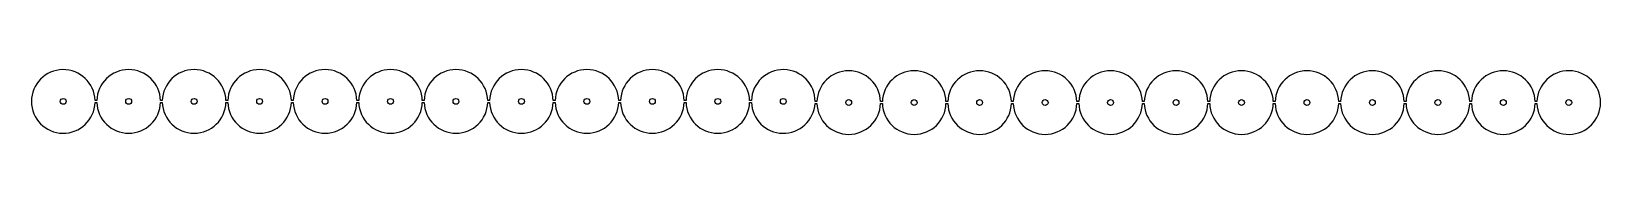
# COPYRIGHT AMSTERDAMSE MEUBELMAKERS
# Model space of a CAD drawing. Header units: millimetres. Extents: x -18 to 845, y -66 to -30.
import ezdxf

# ---------------------------------------------------------------- set-up
doc = ezdxf.new("R2010")
doc.units = ezdxf.units.MM

msp = doc.modelspace()

# ---------------------------------------------------------------- linework, layer by layer
for points in [[(413.5, -48.05, 0.988924), (378.51, -47.44), (377.49, -47.44, 0.971825), (342.51, -47.44), (341.49, -47.44, 0.971825), (306.51, -47.44), (305.49, -47.44, 0.971825), (270.51, -47.44), (269.49, -47.44, 0.971825), (234.51, -47.44), (233.49, -47.44, 0.971825), (198.51, -47.44), (197.49, -47.44, 0.971825), (162.51, -47.44), (161.49, -47.44, 0.971825), (126.51, -47.44), (125.49, -47.44, 0.971825), (90.51, -47.44), (89.49, -47.44, 0.971825), (54.51, -47.44), (53.49, -47.44, 0.971825), (18.51, -47.44), (17.49, -47.44, 69.985711), (17.49, -48.44), (18.51, -48.44, 0.971825), (53.49, -48.44), (54.51, -48.44, 0.971825), (89.49, -48.44), (90.51, -48.44, 0.971825), (125.49, -48.44), (126.51, -48.44, 0.971825), (161.49, -48.44), (162.51, -48.44, 0.971825), (197.49, -48.44), (198.51, -48.44, 0.971825), (233.49, -48.44), (234.51, -48.44, 0.971825), (269.49, -48.44), (270.51, -48.44, 0.971825), (305.49, -48.44), (306.51, -48.44, 0.971825), (341.49, -48.44), (342.51, -48.44, 0.971825), (377.49, -48.44), (378.51, -48.44, 0.954998), (413.46, -49.05, 0.954998)], [(414.5, -49.05, 0.971825), (449.48, -49.05), (450.5, -49.05, 0.971825), (485.48, -49.05), (486.5, -49.05, 0.971825), (521.48, -49.05), (522.5, -49.05, 0.971825), (557.48, -49.05), (558.5, -49.05, 0.971825), (593.48, -49.05), (594.5, -49.05, 0.971825), (629.48, -49.05), (630.5, -49.05, 0.971825), (665.48, -49.05), (666.5, -49.05, 0.971825), (701.48, -49.05), (702.5, -49.05, 0.971825), (737.48, -49.05), (738.5, -49.05, 0.971825), (773.48, -49.05), (774.5, -49.05, 0.971825), (809.48, -49.05), (810.5, -49.05, 69.985711), (810.5, -48.05), (809.48, -48.05, 0.971825), (774.5, -48.05), (773.48, -48.05, 0.971825), (738.5, -48.05), (737.48, -48.05, 0.971825), (702.5, -48.05), (701.48, -48.05, 0.971825), (666.5, -48.05), (665.48, -48.05, 0.971825), (630.5, -48.05), (629.48, -48.05, 0.971825), (594.5, -48.05), (593.48, -48.05, 0.971825), (558.5, -48.05), (557.48, -48.05, 0.971825), (522.5, -48.05), (521.48, -48.05, 0.971825), (486.5, -48.05), (485.48, -48.05, 0.971825), (450.5, -48.05), (449.48, -48.05, 0.971825), (414.5, -48.05, 0.971825)]]:
    msp.add_lwpolyline(points, format="xyb")
for points in [[(1.6, -47.91, -1), (-1.6, -47.91, -1)], [(37.6, -47.91, -1), (34.4, -47.91, -1)], [(73.6, -47.91, -1), (70.4, -47.91, -1)], [(109.6, -47.91, -1), (106.4, -47.91, -1)], [(145.6, -47.91, -1), (142.4, -47.91, -1)], [(181.6, -47.91, -1), (178.4, -47.91, -1)], [(217.6, -47.91, -1), (214.4, -47.91, -1)], [(253.6, -47.91, -1), (250.4, -47.91, -1)], [(289.6, -47.91, -1), (286.4, -47.91, -1)], [(325.6, -47.91, -1), (322.4, -47.91, -1)], [(361.6, -47.91, -1), (358.4, -47.91, -1)], [(397.6, -47.91, -1), (394.4, -47.91, -1)], [(433.59, -48.55, -1), (430.39, -48.55, -1)], [(469.59, -48.55, -1), (466.39, -48.55, -1)], [(505.59, -48.55, -1), (502.39, -48.55, -1)], [(541.59, -48.55, -1), (538.39, -48.55, -1)], [(577.59, -48.55, -1), (574.39, -48.55, -1)], [(613.59, -48.55, -1), (610.39, -48.55, -1)], [(649.59, -48.55, -1), (646.39, -48.55, -1)], [(685.59, -48.55, -1), (682.39, -48.55, -1)], [(721.59, -48.55, -1), (718.39, -48.55, -1)], [(757.59, -48.55, -1), (754.39, -48.55, -1)], [(793.59, -48.55, -1), (790.39, -48.55, -1)], [(829.59, -48.55, -1), (826.39, -48.55, -1)]]:
    msp.add_lwpolyline(points, format="xyb", close=True)
for points in [[(413.46, -49.05), (414.5, -49.05)], [(414.5, -48.05), (413.5, -48.05)]]:
    msp.add_lwpolyline(points)

doc.saveas('drawing.dxf')
